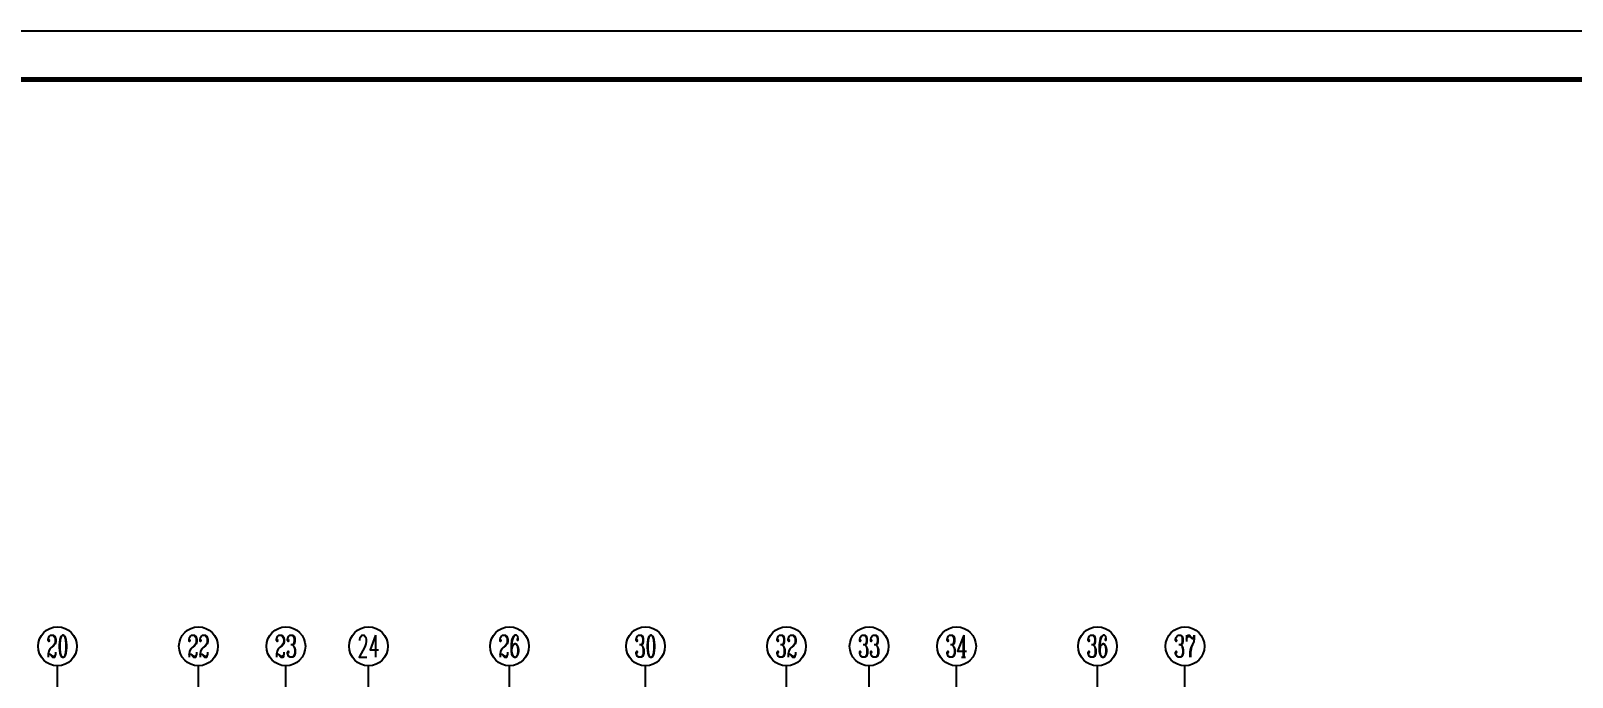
# Model space of a CAD drawing. Extents: x 27938 to 1507990, y 110129 to 923079.
# Drawn here: x 854168 to 885884, y 302526 to 315815 of the extents above; entities that cross this region are included whole.
import ezdxf
from ezdxf.enums import TextEntityAlignment as Align

# ---------------------------------------------------------------- set-up
doc = ezdxf.new("R2010")
doc.units = 0
doc.header["$LTSCALE"] = 1000
doc.header["$MEASUREMENT"] = 0
for name, color, linetype in [('----建筑底图', 8, 'Continuous'), ('AXIS', 3, 'Continuous'), ('AXIS_TEXT', 7, 'Continuous'), ('图框', 140, 'Continuous')]:
    doc.layers.add(name, color=color, linetype=linetype)
doc.layers.add('yichutu', color=7, linetype='Continuous', true_color=0xffffff, plot=False)
doc.styles.add('_TCH_AXIS', font='COMPLEX', dxfattribs={"bigfont": 'GBCBIG'})
doc.styles.add('COMPLEX', font='COMPLEX')

# ---------------------------------------------------------------- blocks, each defined once
blk = doc.blocks.new('TK')
at = {"layer": '图框'}
blk.add_lwpolyline([(465375, 548714), (549475, 548714), (549475, 489314), (465375, 489314)], close=True, dxfattribs=at)
blk.add_lwpolyline([(465375, 548714), (549475, 548714), (549475, 489314), (465375, 489314)], close=True, dxfattribs=at)
at = {"layer": '图框', "const_width": 100}
blk.add_lwpolyline([(548475, 490314), (548475, 547714), (467875, 547714), (467875, 490314)], close=True, dxfattribs=at)
blk = doc.blocks.new('yct-841-594-84100-59399.9999999999-100-1000.0')
at = {"layer": 'yichutu', "color": 7, "true_color": 0xffffff}
blk.add_lwpolyline([(0, 0), (0, 59400), (84100, 59400), (84100, 0)], close=True, dxfattribs=at)
blk = doc.blocks.new('_AXISO')
at = {"color": 0}
blk.add_circle((0, 0), 0.5, dxfattribs=at)
at = {"layer": 'AXIS_TEXT', "color": 0, "style": 'COMPLEX', "width": 1.041667}
blk.add_attdef('A', text='', height=0.56, dxfattribs=at).set_placement((-0.25, -0.28), (0.25, -0.28), align=Align.FIT)
blk = doc.blocks.new('A$C1B43746D')
at = {"layer": 'AXIS', "color": 8}
for p, q in [((41102.5, -14649.8), (41102.5, -10649.8)), ((44002.5, -14649.8), (44002.5, -10649.8)), ((45802.5, -14649.8), (45802.5, -10649.8)), ((47502.5, -14649.8), (47502.5, -10649.8)), ((50402.5, -14649.8), (50402.5, -10649.8)), ((53202.5, -14649.8), (53202.5, -10649.8)), ((56102.5, -14649.8), (56102.5, -10649.8)), ((57802.5, -14649.8), (57802.5, -10649.8)), ((59602.5, -14649.8), (59602.5, -10649.8)), ((62502.5, -14649.8), (62502.5, -10649.8)), ((64302.5, -14649.8), (64302.5, -10649.8))]:
    blk.add_line(p, q, dxfattribs=at)
ref = blk.add_blockref('_AXISO', (41102.5, -10249.8), dxfattribs=dict(at, xscale=800, yscale=800, zscale=800))
ref.add_attrib('A', '20', dxfattribs={"layer": 'AXIS_TEXT', "color": 8, "ltscale": 0.5, "height": 452.55, "style": '_TCH_AXIS', "width": 0.617647}).set_placement((40876.2, -10476.1), (41328.7, -10476.1), align=Align.FIT)
ref = blk.add_blockref('_AXISO', (44002.5, -10249.8), dxfattribs=dict(at, xscale=800, yscale=800, zscale=800))
ref.add_attrib('A', '22', dxfattribs={"layer": 'AXIS_TEXT', "color": 8, "ltscale": 0.5, "height": 452.55, "style": '_TCH_AXIS', "width": 0.617647}).set_placement((43776.2, -10476.1), (44228.7, -10476.1), align=Align.FIT)
ref = blk.add_blockref('_AXISO', (45802.5, -10249.8), dxfattribs=dict(at, xscale=800, yscale=800, zscale=800))
ref.add_attrib('A', '23', dxfattribs={"layer": 'AXIS_TEXT', "color": 8, "ltscale": 0.5, "height": 452.55, "style": '_TCH_AXIS', "width": 0.617647}).set_placement((45576.2, -10476.1), (46028.7, -10476.1), align=Align.FIT)
ref = blk.add_blockref('_AXISO', (47502.5, -10249.8), dxfattribs=dict(at, xscale=800, yscale=800, zscale=800))
ref.add_attrib('A', '24', dxfattribs={"layer": 'AXIS_TEXT', "color": 8, "ltscale": 0.5, "height": 452.55, "style": '_TCH_AXIS', "width": 0.583333}).set_placement((47276.2, -10476.1), (47728.7, -10476.1), align=Align.FIT)
ref = blk.add_blockref('_AXISO', (50402.5, -10249.8), dxfattribs=dict(at, xscale=800, yscale=800, zscale=800))
ref.add_attrib('A', '26', dxfattribs={"layer": 'AXIS_TEXT', "color": 8, "ltscale": 0.5, "height": 452.55, "style": '_TCH_AXIS', "width": 0.617647}).set_placement((50176.2, -10476.1), (50628.7, -10476.1), align=Align.FIT)
ref = blk.add_blockref('_AXISO', (53202.5, -10249.8), dxfattribs=dict(at, xscale=800, yscale=800, zscale=800))
ref.add_attrib('A', '30', dxfattribs={"layer": 'AXIS_TEXT', "color": 8, "ltscale": 0.5, "height": 452.55, "style": '_TCH_AXIS', "width": 0.636364}).set_placement((52976.2, -10476.1), (53428.7, -10476.1), align=Align.FIT)
ref = blk.add_blockref('_AXISO', (56102.5, -10249.8), dxfattribs=dict(at, xscale=800, yscale=800, zscale=800))
ref.add_attrib('A', '32', dxfattribs={"layer": 'AXIS_TEXT', "color": 8, "ltscale": 0.5, "height": 452.55, "style": '_TCH_AXIS', "width": 0.636364}).set_placement((55876.2, -10476.1), (56328.7, -10476.1), align=Align.FIT)
ref = blk.add_blockref('_AXISO', (57802.5, -10249.8), dxfattribs=dict(at, xscale=800, yscale=800, zscale=800))
ref.add_attrib('A', '33', dxfattribs={"layer": 'AXIS_TEXT', "color": 8, "ltscale": 0.5, "height": 452.55, "style": '_TCH_AXIS', "width": 0.636364}).set_placement((57576.2, -10476.1), (58028.7, -10476.1), align=Align.FIT)
ref = blk.add_blockref('_AXISO', (59602.5, -10249.8), dxfattribs=dict(at, xscale=800, yscale=800, zscale=800))
ref.add_attrib('A', '34', dxfattribs={"layer": 'AXIS_TEXT', "color": 8, "ltscale": 0.5, "height": 452.55, "style": '_TCH_AXIS', "width": 0.6}).set_placement((59376.2, -10476.1), (59828.7, -10476.1), align=Align.FIT)
ref = blk.add_blockref('_AXISO', (62502.5, -10249.8), dxfattribs=dict(at, xscale=800, yscale=800, zscale=800))
ref.add_attrib('A', '36', dxfattribs={"layer": 'AXIS_TEXT', "color": 8, "ltscale": 0.5, "height": 452.55, "style": '_TCH_AXIS', "width": 0.636364}).set_placement((62276.2, -10476.1), (62728.7, -10476.1), align=Align.FIT)
ref = blk.add_blockref('_AXISO', (64302.5, -10249.8), dxfattribs=dict(at, xscale=800, yscale=800, zscale=800))
ref.add_attrib('A', '37', dxfattribs={"layer": 'AXIS_TEXT', "color": 8, "ltscale": 0.5, "height": 452.55, "style": '_TCH_AXIS', "width": 0.636364}).set_placement((64076.2, -10476.1), (64528.7, -10476.1), align=Align.FIT)

msp = doc.modelspace()

# ---------------------------------------------------------------- block references
msp.add_blockref('TK', (348239.1, -232898.5))
at = {"layer": 'yichutu'}
msp.add_blockref('yct-841-594-84100-59399.9999999999-100-1000.0', (813614.1, 256415.2), dxfattribs=at)

# ---------------------------------------------------------------- next in the draw order: block references
at = {"layer": '----建筑底图', "ltscale": 0.5}
msp.add_blockref('A$C1B43746D', (813614.1, 313410.2), dxfattribs=at)

doc.saveas('drawing.dxf')
